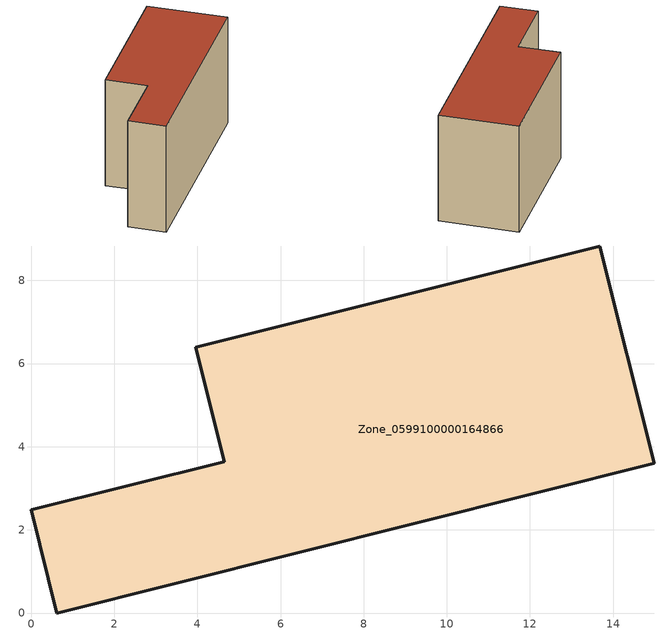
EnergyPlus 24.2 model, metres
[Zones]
Zone_0599100000164866
 floor ground (C_G): 14.99,3.6 0.62,0 0,2.48 4.65,3.64 3.96,6.4 13.68,8.83 z0
 wall outside (C_F): 14.99,3.6 13.68,8.83 3.96,6.4 4.65,3.64 0,2.48 0.62,0 14.99,3.6 z0:7.8
 roof outside (C_R): 0.62,0 14.99,3.6 13.68,8.83 3.96,6.4 4.65,3.64 0,2.48 z7.8
[BUILDING]
Pand.0599100000164866: North Axis=0; Terrain=City; Loads Convergence Tolerance Value=0.04; Temperature Convergence Tolerance Value=0.4; Solar Distribution=FullExterior; Maximum Number of Warmup Days=25; Minimum Number of Warmup Days=1
[Site:Location]
Rotterdam.The.Hague.AP_ZH_NLD Design_Conditions: Latitude=51.96; Longitude=4.45; Time Zone=1; Elevation=-4.5
[SITE:GROUNDTEMPERATURE:BUILDINGSURFACE]
18, 18, 18, 18, 18, 18, 18, 18, 18, 18, 18, 18
[MATERIAL] Thermal Absorptance=0.9; Solar Absorptance=0.7; Visible Absorptance=0.7
Name | Roughness | Thickness | Conductivity | Density | Specific Heat
G.TC.1975-1991 | MediumSmooth | 0.15 | 0.288461 | 540 | 1210
F.TC.1975-1991 | Rough | 0.3 | 0.230769 | 1920 | 840
R.TC.1975-1991 | MediumRough | 0.2 | 0.153846 | 1500 | 1000
[CONSTRUCTION]
C_G: G.TC.1975-1991
C_F: F.TC.1975-1991
C_R: R.TC.1975-1991
[ZONE]
Zone_0599100000164866: Type=1; Multiplier=1; Ceiling Height=Autocalculate; Volume=Autocalculate; Floor Area=autocalculate; Part of Total Floor Area=Yes
[ZONEINFILTRATION:DESIGNFLOWRATE]
Infil_Zone_0599100000164866: Zone or ZoneList or Space or SpaceList=Zone_0599100000164866; Schedule=AlwaysOn; Design Flow Rate Calculation Method=Flow/Area; Flow Rate per Floor Area=0.003; Constant Term Coefficient=1; Temperature Term Coefficient=0; Velocity Term Coefficient=0; Velocity Squared Term Coefficient=0
[HVACTEMPLATE:ZONE:IDEALLOADSAIRSYSTEM]
Zone_0599100000164866: Maximum Heating Supply Air Temperature=50; Minimum Cooling Supply Air Temperature=13; Maximum Heating Supply Air Humidity Ratio=0.0156; Minimum Cooling Supply Air Humidity Ratio=0.0077; Heating Limit=NoLimit; Cooling Limit=NoLimit; Dehumidification Control Type=ConstantSensibleHeatRatio; Cooling Sensible Heat Ratio=0.7; Dehumidification Setpoint=60; Humidification Control Type=None; Humidification Setpoint=30; Outdoor Air Method=None; Outdoor Air Flow Rate per Person=0.00944; Outdoor Air Flow Rate per Zone Floor Area=0; Outdoor Air Flow Rate per Zone=0; Demand Controlled Ventilation Type=None; Outdoor Air Economizer Type=NoEconomizer; Heat Recovery Type=None; Sensible Heat Recovery Effectiveness=0.7; Latent Heat Recovery Effectiveness=0.65
[ZONECONTROL:THERMOSTAT]
ThermostatControl_Zone_0599100000164866: Zone or ZoneList=Zone_0599100000164866; Control Type Schedule=DualSetpointControlType; Control 1=Thermostat_Zone_0599100000164866; Temperature Difference Between Cutout And Setpoint=0
[THERMOSTATSETPOINT:DUALSETPOINT]
Thermostat_Zone_0599100000164866: Heating Setpoint Temperature Schedule=HeatingSetpoint_Zone_0599100000164866; Cooling Setpoint Temperature Schedule=CoolingSetpoint_Zone_0599100000164866
[SCHEDULE:COMPACT]
HeatingSetpoint_Zone_0599100000164866: Through: 12/31, For: AllDays, Until: 24:00, 21
CoolingSetpoint_Zone_0599100000164866: Through: 12/31, For: AllDays, Until: 24:00, 24
DualSetpointControlType: Through: 12/31, For: AllDays, Until: 24:00, 4
AlwaysOn: Through: 12/31, For: AllDays, Until: 24:00, 1
